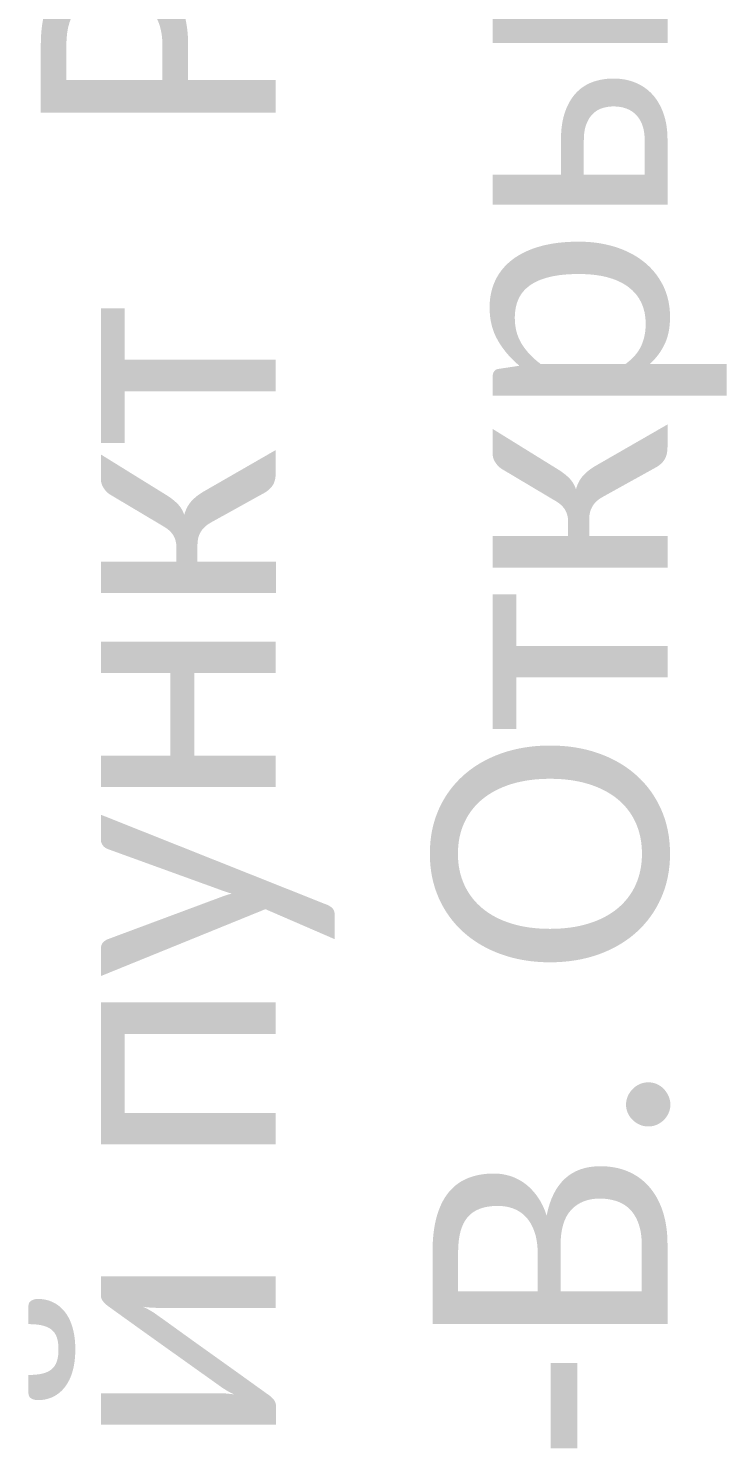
# Model space of a CAD drawing. Header units: millimetres. Extents: x 10729 to 16532, y -10545 to -10125.
# Drawn here: x 12110.59 to 12118.97, y -10271 to -10253.91 of the extents above; entities that cross this region are included whole.
import ezdxf

# ---------------------------------------------------------------- set-up
doc = ezdxf.new("R2010")
doc.units = ezdxf.units.MM
doc.styles.get("Standard").update_dxf_attribs({"font": 'arial.ttf'})

# ---------------------------------------------------------------- blocks, each defined once
blk = doc.blocks.new('*T11')
at = {"linetype": 'ByBlock', "lineweight": -2, "transparency": 16777216}
for p, q in [((0, 0), (0, 136.705)), ((0, 136.705), (152.692, 136.705)), ((19.692, 0), (19.692, 136.705)), ((38.692, 0), (38.692, 136.705)), ((57.692, 0), (57.692, 136.705)), ((76.692, 0), (76.692, 136.705)), ((95.692, 0), (95.692, 136.705)), ((114.692, 0), (114.692, 136.705)), ((133.692, 0), (133.692, 136.705)), ((152.692, 0), (152.692, 136.705)), ((0, 0), (152.692, 0))]:
    blk.add_line(p, q, dxfattribs=at)
at = {"color": 0, "transparency": 16777216, "char_height": 2.822222, "width": 133.705, "attachment_point": 4, "rotation": 90}
for s, insert in [('{\\fCalibri|b0|i0|c0;Тепловой пункт  PK-1001. Запорный клапан SOV-402-A. Электропривод SOV-402-A. Готовность к работе/ Авария', (29.192, 1.5)), ('{\\fCalibri|b0|i0|c0;Тепловой пункт  PK-1001. Запорный клапан SOV-402-A. Электропривод SOV-402-A. Закрыто', (48.192, 1.5)), ('{\\fCalibri|b0|i0|c0;Тепловой пункт  PK-1001. Запорный клапан SOV-402-A. Электропривод SOV-402-A. Открыто', (67.192, 1.5)), ('{\\fCalibri|b0|i0|c0;Тепловой пункт  PK-1001. Запорный клапан SOV-401-B. Электропривод SOV-401-B. Открыто', (9.846, 1.5)), ('{\\fCalibri|b0|i0|c0;Тепловой пункт  PK-1001. Запорный клапан SOV-402-B. Электропривод SOV-402-B. Готовность к работе/ Авария', (86.192, 1.5)), ('{\\fCalibri|b0|i0|c0;Тепловой пункт  PK-1001. Запорный клапан SOV-402-B. Электропривод SOV-402-B. Закрыто', (105.192, 1.5)), ('{\\fCalibri|b0|i0|c0;Тепловой пункт  PK-1001. Запорный клапан SOV-402-B. Электропривод SOV-402-B. Открыто', (124.192, 1.5)), ('{\\fCalibri|b0|i0|c0;Помещение 101. Воздушная заслонка FNM-0326. Электропривод с конечными выключателями FNM-0326. Закрыта ', (143.192, 1.5))]:
    blk.add_mtext(s, dxfattribs=dict(at, insert=insert))

msp = doc.modelspace()

# ---------------------------------------------------------------- block references
msp.add_blockref('*T11', (12105.007, -10288.086))

doc.saveas('drawing.dxf')
